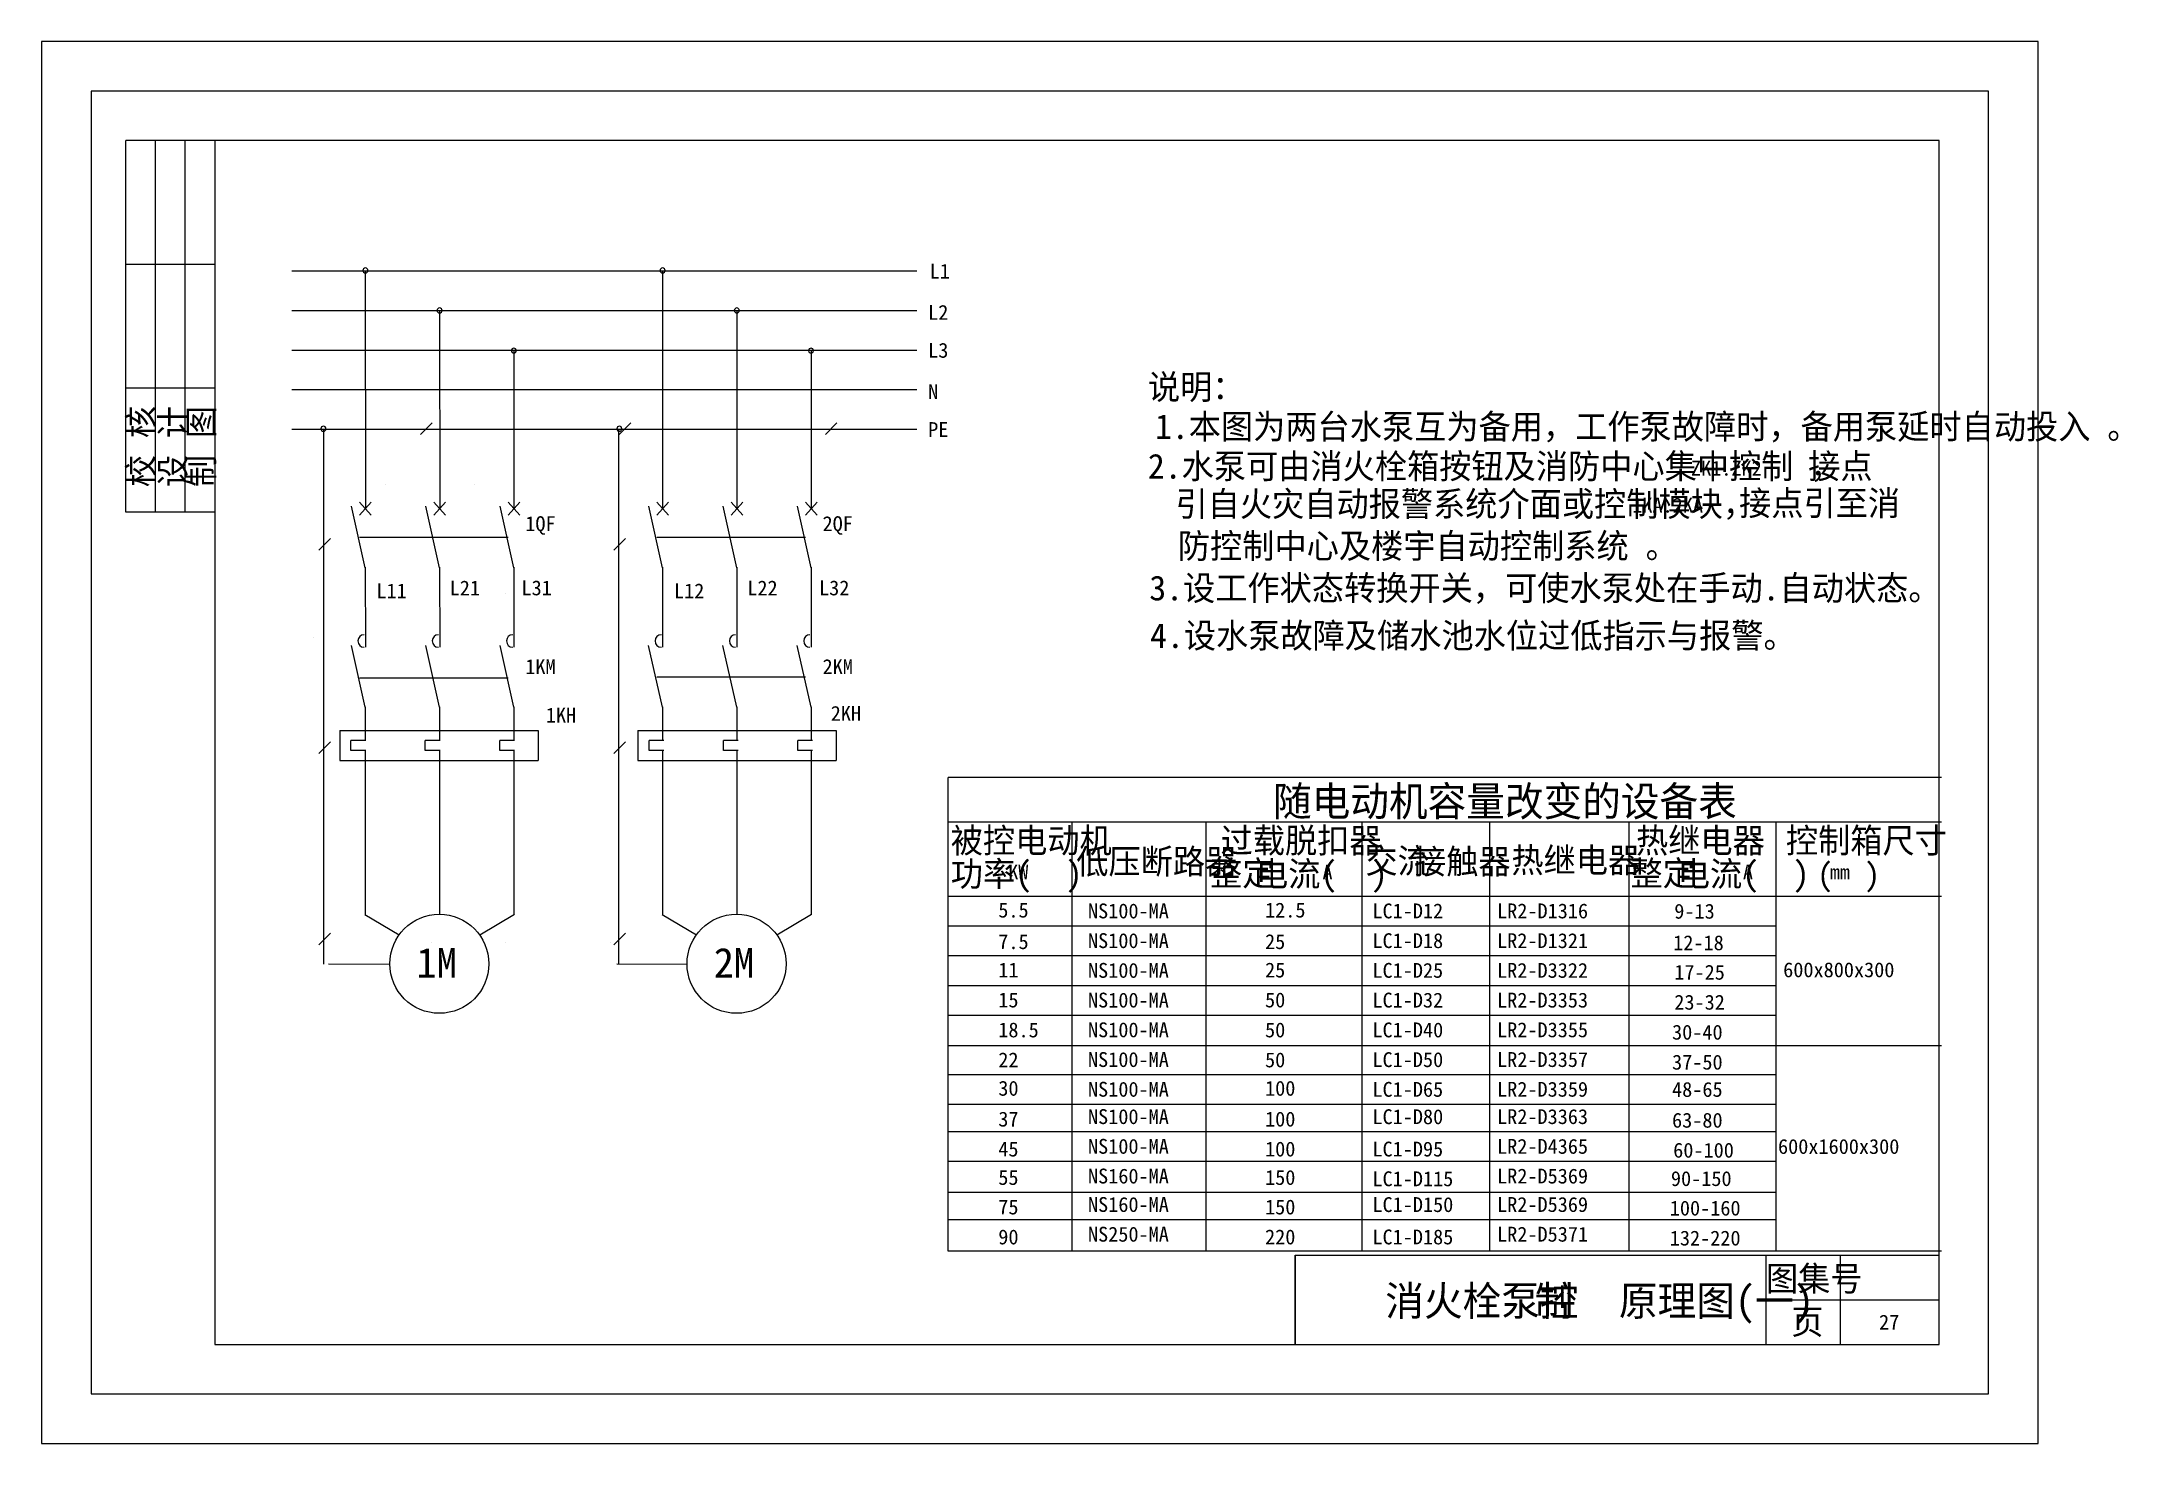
# Model space of a CAD drawing. Header units: metres. Extents: x 515 to 935, y 332 to 615.
import ezdxf

# ---------------------------------------------------------------- set-up
doc = ezdxf.new("R2010")
doc.units = ezdxf.units.M
doc.layers.add('LGT1', color=7, linetype='Continuous')
doc.layers.add('X4', color=60, linetype='Continuous')

# ---------------------------------------------------------------- blocks, each defined once
blk = doc.blocks.new('DK')
at = {"layer": 'X4'}
blk.add_lwpolyline([(-199.98, 176.95, 1), (-198.98, 176.95, 1)], format="xyb", close=True, dxfattribs=at)
blk = doc.blocks.new('ZK')
at = {"layer": 'X4'}
blk.add_text('4.设水泵故障及储水池水位过低指示与报警。', height=5, dxfattribs=at).set_placement((-24.23, 7.92))

msp = doc.modelspace()

# ---------------------------------------------------------------- linework, layer by layer
for p, q in [((532.42, 519.59), (532.42, 594.59)), ((550.42, 594.59), (532.42, 594.59)), ((538.42, 519.59), (538.42, 594.59)), ((544.42, 519.59), (544.42, 594.59)), ((550.42, 569.59), (532.42, 569.59)), ((550.42, 544.59), (532.42, 544.59)), ((591.91, 535.27), (594.25, 537.61)), ((632.01, 535.27), (634.36, 537.61)), ((673.63, 535.27), (675.97, 537.61)), ((550.42, 519.59), (532.42, 519.59)), ((571.4, 511.93), (573.75, 514.27)), ((579.59, 514.55), (609.59, 514.55)), ((630.96, 511.93), (633.3, 514.27)), ((639.59, 514.55), (669.59, 514.55)), ((639.59, 486.36), (669.59, 486.36)), ((579.59, 486.14), (609.59, 486.14)), ((575.62, 475.49), (615.66, 475.49)), ((575.62, 475.49), (575.62, 469.49)), ((615.66, 475.49), (615.66, 469.49)), ((635.78, 475.49), (635.78, 469.49)), ((635.78, 475.49), (675.83, 475.49)), ((675.83, 475.49), (675.83, 469.49)), ((571.4, 470.87), (573.75, 473.21)), ((630.96, 470.87), (633.3, 473.21)), ((575.62, 469.49), (615.66, 469.49)), ((635.78, 469.49), (675.83, 469.49)), ((571.4, 432.24), (573.75, 434.58)), ((630.96, 432.24), (633.3, 434.58)), ((768.42, 369.59), (898.42, 369.59)), ((768.42, 369.59), (768.42, 351.59)), ((863.42, 369.59), (863.42, 351.59)), ((878.42, 369.59), (878.42, 351.59)), ((863.42, 360.59), (898.42, 360.59))]:
    msp.add_line(p, q)
for points in [[(515.42, 614.59), (515.42, 331.59), (918.42, 331.59), (918.42, 614.59)], [(525.42, 604.59), (525.42, 341.59), (908.42, 341.59), (908.42, 604.59)], [(550.42, 594.59), (550.42, 351.59), (898.42, 351.59), (898.42, 594.59)]]:
    msp.add_lwpolyline(points, close=True)
for points in [[(565.96, 568.32), (692.11, 568.32)], [(580.77, 568.32), (580.78, 520.32)], [(640.77, 568.32), (640.78, 520.32)], [(565.96, 560.32), (692.11, 560.32)], [(595.77, 560.32), (595.78, 520.32)], [(655.77, 560.32), (655.78, 520.32)], [(565.96, 552.32), (692.11, 552.32)], [(610.77, 552.32), (610.78, 520.32)], [(670.77, 552.32), (670.78, 520.32)], [(565.96, 544.32), (692.11, 544.32)], [(565.96, 536.32), (692.11, 536.32)], [(572.4, 428.32), (572.4, 536.32)], [(631.96, 428.32), (631.96, 536.32)], [(580.77, 508.32), (577.97, 520.77)], [(595.77, 508.32), (592.97, 520.77)], [(610.77, 508.32), (607.97, 520.77)], [(640.77, 508.32), (637.97, 520.77)], [(655.77, 508.32), (652.97, 520.77)], [(670.77, 508.32), (667.97, 520.77)], [(580.77, 508.45), (580.78, 492.32)], [(595.77, 508.45), (595.78, 492.32)], [(610.77, 508.45), (610.78, 492.32)], [(640.77, 508.45), (640.78, 492.32)], [(655.77, 508.45), (655.78, 492.32)], [(670.77, 508.45), (670.78, 492.32)], [(580.77, 480.2), (577.96, 492.64)], [(595.77, 480.2), (592.96, 492.64)], [(610.77, 480.2), (607.96, 492.64)], [(640.77, 480.2), (637.96, 492.64)], [(655.77, 480.2), (652.96, 492.64)], [(670.77, 480.2), (667.96, 492.64)], [(580.77, 480.32), (580.77, 473.49)], [(595.77, 480.32), (595.77, 473.49)], [(610.77, 480.32), (610.77, 473.49)], [(640.77, 480.32), (640.77, 473.49)], [(655.77, 480.32), (655.77, 473.49)], [(670.77, 480.32), (670.77, 473.49)], [(580.86, 473.49), (577.86, 473.49)], [(577.86, 471.49), (577.86, 473.49)], [(580.86, 471.49), (577.86, 471.49)], [(580.77, 471.49), (580.77, 438.32)], [(592.88, 471.49), (592.88, 473.49)], [(595.88, 473.49), (592.88, 473.49)], [(595.88, 471.49), (592.88, 471.49)], [(595.77, 471.49), (595.77, 438.42)], [(610.9, 473.49), (607.9, 473.49)], [(607.9, 471.49), (607.9, 473.49)], [(610.9, 471.49), (607.9, 471.49)], [(610.77, 471.49), (610.77, 438.32)], [(641.03, 473.49), (638.03, 473.49)], [(638.03, 471.49), (638.03, 473.49)], [(641.03, 471.49), (638.03, 471.49)], [(640.77, 471.49), (640.77, 438.32)], [(653.05, 471.49), (653.05, 473.49)], [(656.05, 473.49), (653.05, 473.49)], [(656.05, 471.49), (653.05, 471.49)], [(655.77, 471.49), (655.77, 438.42)], [(671.06, 473.49), (668.06, 473.49)], [(668.06, 471.49), (668.06, 473.49)], [(671.06, 471.49), (668.06, 471.49)], [(670.77, 471.49), (670.77, 438.32)], [(580.69, 438.37), (587.59, 434.26)], [(610.85, 438.37), (603.86, 434.21)], [(640.69, 438.37), (647.59, 434.26)], [(670.85, 438.37), (663.86, 434.21)], [(594.06, 432.62), (594.06, 432.62)], [(609.06, 432.62), (609.06, 432.62)], [(630.25, 432.62), (630.25, 432.62)], [(573.36, 428.39), (585.71, 428.35)], [(631.55, 428.39), (645.71, 428.34)]]:
    msp.add_lwpolyline(points)
for centre in [(595.71, 428.42), (655.71, 428.42)]:
    msp.add_circle(centre, 10)
at = {"layer": 'LGT1'}
msp.add_lwpolyline([(768.42, 351.59), (768.42, 369.59), (898.42, 369.59)], dxfattribs=at)
at = {"layer": 'X4'}
for p, q in [((579.62, 521.63), (581.98, 518.97)), ((581.98, 521.63), (579.62, 518.97)), ((596.98, 521.63), (594.62, 518.97)), ((594.62, 521.63), (596.98, 518.97)), ((611.98, 521.63), (609.62, 518.97)), ((609.62, 521.63), (611.98, 518.97)), ((641.98, 521.63), (639.62, 518.97)), ((639.62, 521.63), (641.98, 518.97)), ((654.62, 521.63), (656.98, 518.97)), ((656.98, 521.63), (654.62, 518.97)), ((669.62, 521.63), (671.98, 518.97)), ((671.98, 521.63), (669.62, 518.97)), ((898.87, 466), (698.4, 466)), ((698.4, 370.39), (698.4, 466)), ((898.87, 457), (698.4, 457)), ((723.45, 370.39), (723.45, 457)), ((750.46, 370.39), (750.46, 457)), ((781.99, 370.39), (781.99, 457)), ((807.73, 370.39), (807.73, 457)), ((835.87, 370.39), (835.87, 457)), ((865.5, 370.39), (865.5, 457)), ((898.87, 442), (698.4, 442)), ((865.5, 442), (698.4, 442)), ((865.5, 436), (698.4, 436)), ((854.91, 436), (829.17, 436)), ((865.5, 430), (698.4, 430)), ((865.5, 430), (698.4, 430)), ((854.91, 430), (829.17, 430)), ((854.91, 430), (829.17, 430)), ((865.5, 424), (698.4, 424)), ((865.5, 418), (698.4, 418)), ((865.5, 418), (698.4, 418)), ((854.91, 418), (829.17, 418)), ((898.87, 411.87), (698.4, 411.87)), ((865.5, 406), (698.4, 406)), ((854.91, 406), (829.17, 406)), ((865.5, 400), (698.4, 400)), ((865.5, 394.48), (698.4, 394.48)), ((854.91, 394.48), (829.17, 394.48)), ((865.5, 388.48), (698.4, 388.48)), ((865.5, 382.26), (698.4, 382.26)), ((865.5, 376.74), (698.4, 376.74)), ((898.87, 370.39), (698.4, 370.39))]:
    msp.add_line(p, q, dxfattribs=at)
for points in [[(584.87, 525.1), (584.87, 525.1)], [(602.87, 525.1), (602.87, 525.1)], [(609.06, 503.07), (609.06, 503.07)], [(570.39, 494.3), (570.39, 494.3)]]:
    msp.add_lwpolyline(points, dxfattribs=at)
for centre in [(580.52, 493.58), (595.52, 493.58), (610.52, 493.58), (640.52, 493.58), (655.52, 493.58), (670.52, 493.58)]:
    msp.add_arc(centre, 1.25, 90, 270, dxfattribs=at)

# ---------------------------------------------------------------- block references
for name, p in [('DK', (780.27, 391.43)), ('DK', (840.25, 391.43)), ('DK', (795.24, 383.36)), ('DK', (855.22, 383.36)), ('DK', (810.23, 375.23)), ('DK', (870.21, 375.23)), ('DK', (771.79, 359.48)), ('DK', (831.53, 359.48)), ('ZK', (763.4, 484.26))]:
    msp.add_blockref(name, p)

# ---------------------------------------------------------------- texts
for s, p in [('校 核', (537.97, 524.64)), ('设 计', (544.41, 524.64)), ('制 图', (550.17, 524.64))]:
    msp.add_text(s, height=5, rotation=90).set_placement(p)
for s, p in [('图集号', (863.48, 362.38)), ('页', (868.58, 353.63))]:
    msp.add_text(s, height=5).set_placement(p)
for s, height, p in [('L1', 3, (694.67, 566.73)), ('L2', 3, (694.37, 558.42)), ('L3', 3, (694.37, 550.76)), ('N', 3, (694.37, 542.42)), ('说明：', 5, (738.72, 542.37)), ('PE', 3, (694.37, 534.76)), ('1.本图为两台水泵互为备用，工作泵故障时，备用泵延时自动投入 。', 5, (740.16, 534.37)), ('2.水泵可由消火栓箱按钮及消防中心集中控制 ，', 5, (738.72, 526.37)), (' ZK1.ZK2', 3, (846.3, 526.96)), (' 接点', 5, (868.59, 526.38)), ('引自火灾自动报警系统介面或控制模块，', 5, (744.28, 518.76)), ('接点引至消', 5, (858.05, 518.92)), ('1KA.2KA', 3, (836.48, 519.49)), ('1QF', 3, (613.06, 515.77)), ('2QF', 3, (673.06, 515.77)), ('防控制中心及楼宇自动控制系统 。', 5, (744.77, 510.28)), ('3.设工作状态转换开关，可使水泵处在手动.自动状态。', 5, (739.01, 501.78)), ('L11', 3, (583.01, 502.19)), ('L21', 3, (597.8, 502.78)), ('L31', 3, (612.29, 502.8)), ('L12', 3, (643.07, 502.19)), ('L22', 3, (657.87, 502.78)), ('L32', 3, (672.35, 502.8)), ('1KM', 3, (613.06, 486.91)), ('2KM', 3, (673.06, 486.91)), ('1KH', 3, (617.21, 477.12)), ('2KH', 3, (674.71, 477.47)), ('随电动机容量改变的设备表', 6, (763.98, 458.22)), ('被控电动机', 5, (698.93, 450.81)), ('过载脱扣器', 5, (753.39, 450.81)), ('热继电器', 5, (837.24, 450.81)), ('控制箱尺寸', 5, (867.49, 450.81)), ('功率(  )', 5, (698.93, 444.07)), ('低压断路器', 5, (724.27, 446.57)), ('整定', 5, (751.27, 444.19)), ('电流(  )', 5, (760.54, 444.07)), ('交流', 5, (782.63, 446.72)), ('接触器', 5, (792.44, 446.57)), ('热继电器', 5, (812.09, 446.84)), ('整定', 5, (836.13, 444.19)), ('电流(  )', 5, (845.67, 444.07)), ('(  )', 4.68, (873.79, 444.07)), ('KW', 2.96, (710.55, 445.48)), ('A', 2.96, (773.97, 445.48)), ('A', 2.96, (858.83, 445.48)), ('mm', 2.96, (876.37, 445.48)), ('5.5', 3, (708.53, 437.76)), ('NS100-MA', 3, (726.63, 437.59)), ('12.5', 3, (762.37, 437.76)), ('LC1-D12', 3, (784.04, 437.59)), ('LR2-D1316', 3, (809.2, 437.59)), ('9-13', 3, (844.97, 437.53)), ('7.5', 3, (708.53, 431.39)), ('NS100-MA', 3, (726.63, 431.59)), ('25', 3, (762.37, 431.39)), ('LC1-D18', 3, (784.04, 431.59)), ('LR2-D1321', 3, (809.2, 431.59)), ('12-18', 3, (844.75, 431.16)), ('1M', 6, (591.09, 425.63)), ('2M', 6, (651.09, 425.63)), ('11', 3, (708.53, 425.66)), ('NS100-MA', 3, (726.63, 425.59)), ('25', 3, (762.37, 425.66)), ('LC1-D25', 3, (784.04, 425.59)), ('LR2-D3322', 3, (809.2, 425.59)), ('17-25', 3, (844.97, 425.21)), ('600x800x300', 3, (866.95, 425.71)), ('15', 3, (708.53, 419.62)), ('NS100-MA', 3, (726.63, 419.59)), ('50', 3, (762.37, 419.62)), ('LC1-D32', 3, (784.04, 419.59)), ('LR2-D3353', 3, (809.2, 419.59)), ('23-32', 3, (844.97, 419.16)), ('18.5', 3, (708.53, 413.57)), ('NS100-MA', 3, (726.63, 413.59)), ('50', 3, (762.37, 413.57)), ('LC1-D40', 3, (784.04, 413.57)), ('LR2-D3355', 3, (809.2, 413.59)), ('30-40', 3, (844.52, 413.11)), ('22', 3, (708.53, 407.52)), ('NS100-MA', 3, (726.63, 407.59)), ('50', 3, (762.37, 407.52)), ('LC1-D50', 3, (784.04, 407.57)), ('LR2-D3357', 3, (809.2, 407.59)), ('37-50', 3, (844.52, 407.06)), ('30', 3, (708.53, 401.79)), ('NS100-MA', 3, (726.63, 401.59)), ('100', 3, (762.37, 401.79)), ('LC1-D65', 3, (784.04, 401.57)), ('LR2-D3359', 3, (809.2, 401.59)), ('48-65', 3, (844.52, 401.56)), ('37', 3, (708.53, 395.57)), ('NS100-MA', 3, (726.63, 396.07)), ('100', 3, (762.37, 395.57)), ('LC1-D80', 3, (784.04, 396.05)), ('LR2-D3363', 3, (809.2, 396.07)), ('63-80', 3, (844.52, 395.34)), ('45', 3, (708.53, 389.52)), ('NS100-MA', 3, (726.63, 390.07)), ('100', 3, (762.37, 389.52)), ('LC1-D95', 3, (784.04, 389.52)), ('LR2-D4365', 3, (809.2, 390.07)), ('60-100', 3, (844.75, 389.29)), ('600x1600x300', 3, (865.91, 390.04)), ('55', 3, (708.53, 383.79)), ('NS160-MA', 3, (726.63, 384.07)), ('150', 3, (762.37, 383.79)), ('LC1-D115', 3, (784.04, 383.52)), ('LR2-D5369', 3, (809.2, 384.07)), ('90-150', 3, (844.29, 383.56)), ('75', 3, (708.53, 377.83)), ('NS160-MA', 3, (726.63, 378.33)), ('150', 3, (762.37, 377.83)), ('LC1-D150', 3, (784.04, 378.31)), ('LR2-D5369', 3, (809.2, 378.33)), ('100-160', 3, (844.06, 377.6)), ('90', 3, (708.53, 371.78)), ('NS250-MA', 3, (726.63, 372.33)), ('220', 3, (762.37, 371.78)), ('LC1-D185', 3, (784.04, 371.78)), ('LR2-D5371', 3, (809.2, 372.33)), ('132-220', 3, (844.06, 371.55)), ('消火栓泵控  原理图(一)', 6, (786.64, 357.39)), ('制', 6, (816.8, 357.38)), ('27', 3, (886.3, 354.58))]:
    msp.add_text(s, height=height, dxfattribs=at).set_placement(p)

doc.saveas('drawing.dxf')
